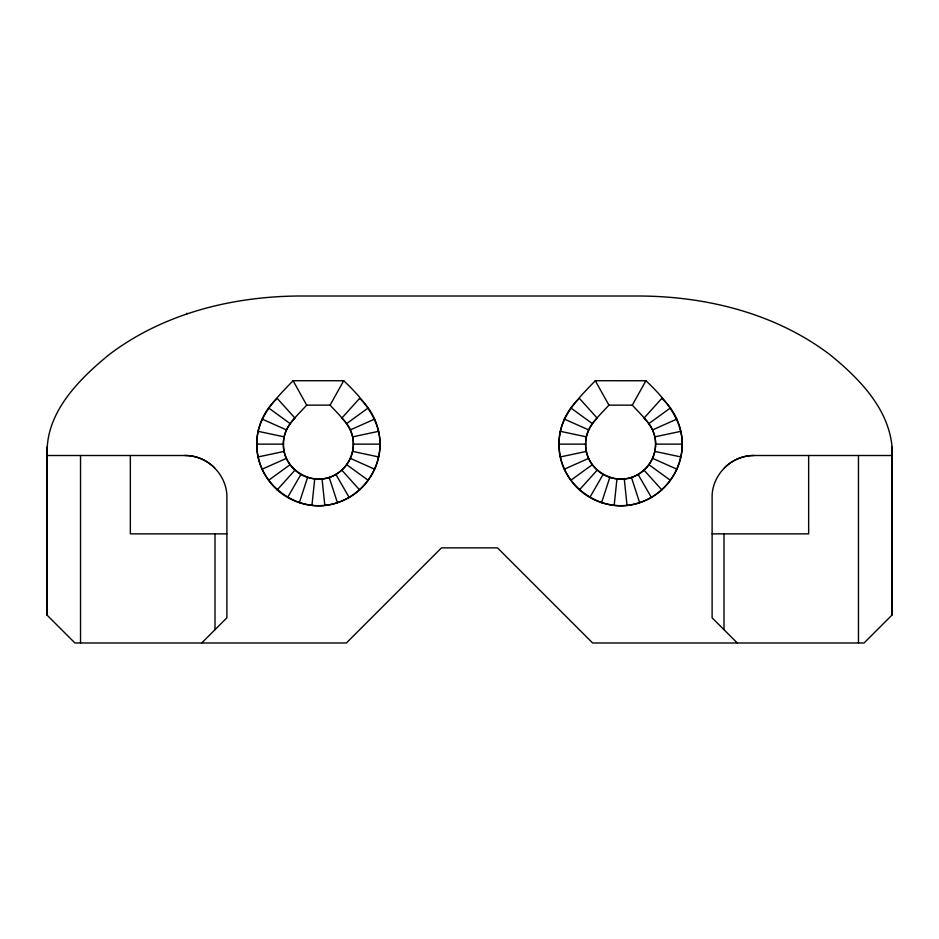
<?xml version="1.0" encoding="UTF-8"?>
<svg xmlns="http://www.w3.org/2000/svg" width="939" height="939" viewBox="0 0 939 939"><rect width="100%" height="100%" fill="white"/><g stroke="black" fill="none" stroke-linecap="round" stroke-linejoin="round"><path stroke-width="1.41" d="M46.95 615.01L47.255 455.509C44.884 413.172 78.864 379.344 109.194 354.578C163.926 313.063 233.729 295.996 301.595 296.008L637.405 296.008C705.271 295.996 775.074 313.063 829.806 354.578C858.61 377.877 888.681 408.254 892.05 447.117L892.05 615.01L864.068 642.992L592.626 642.992L497.482 547.848L441.518 547.848L346.374 642.992L74.932 642.992L46.95 615.01L46.95 447.117M892.05 447.117L892.05 615.01M256.828 444.124C256.065 417.632 276.125 398.324 293.085 380.729L343.697 380.729C364.743 400.519 386.011 425.93 378.605 456.929C373.957 478.057 357.935 495.851 337.418 502.682C299.471 516.157 255.725 484.371 256.828 444.124L283.414 444.124C282.475 469.981 313.955 488.151 335.88 474.418C346.479 468.197 353.275 456.424 353.369 444.124C353.85 427.55 340.176 416.329 330.094 405.132L306.689 405.143C296.595 416.329 282.921 427.55 283.414 444.124M311.948 505.358L314.729 478.913M559.045 444.124C558.294 417.632 578.342 398.324 595.303 380.729L645.915 380.741C666.96 400.53 688.228 425.942 680.834 456.929C676.174 478.057 660.164 495.851 639.635 502.682C601.688 516.157 557.954 484.383 559.045 444.124L585.631 444.135C584.704 469.993 616.172 488.163 638.097 474.418C648.696 468.197 655.504 456.424 655.586 444.135C656.079 427.55 642.405 416.329 632.311 405.143L608.906 405.143C598.824 416.329 585.15 427.55 585.631 444.135M614.176 505.358L616.958 478.913M299.365 502.682L307.581 477.399M601.582 502.682L609.798 477.399M330.094 405.132L343.697 380.729M632.311 405.143L645.915 380.741M287.604 497.447L300.903 474.418M589.833 497.447L603.12 474.418M892.05 455.509L754.087 455.509C731.657 455.039 711.645 475.052 712.114 497.482L712.114 617.815L737.303 642.992M277.193 489.876L294.987 470.122M579.41 489.876L597.204 470.122M201.697 642.992L226.886 617.815L226.886 497.482C227.355 475.052 207.343 455.039 184.913 455.509L46.95 455.509M268.577 480.31L290.092 464.688M346.691 423.571L368.194 407.949M570.806 480.31L592.309 464.688M648.908 423.571L670.423 407.949M262.145 469.171L286.43 458.349M350.341 429.898L374.626 419.087M564.374 469.171L588.659 458.361M652.57 429.909L676.855 419.087M258.166 456.929L284.177 451.401M352.606 436.858L378.605 431.33M560.395 456.929L586.394 451.401M654.823 436.858L680.834 431.33M353.369 444.124L379.955 444.124M655.586 444.135L682.172 444.135M226.886 533.857L130.345 533.857L130.345 455.509M712.114 533.857L808.655 533.857L808.655 455.509M560.395 431.33L586.394 436.858M654.823 451.401L680.834 456.929M258.166 431.33L284.177 436.858M352.606 451.401L378.605 456.929M564.374 419.087L588.659 429.898M652.57 458.361L676.855 469.171M262.145 419.087L286.43 429.898M350.341 458.361L374.626 469.171M570.806 407.949L592.309 423.571M648.908 464.688L670.411 480.322M268.589 407.937L290.092 423.571M346.691 464.688L368.194 480.31M644.013 470.122L661.807 489.876M341.796 470.122L359.578 489.876M638.097 474.418L651.396 497.447M335.88 474.418L349.167 497.447M595.303 380.729L608.906 405.143M293.085 380.729L306.689 405.132M631.419 477.399L639.635 502.682M329.202 477.399L337.418 502.682M624.271 478.913L627.041 505.358M322.042 478.913L324.824 505.358M858.469 455.509L858.469 642.992M724.004 533.857L724.004 629.705M214.996 533.857L214.996 629.705M186.873 313.25L186.873 313.931M80.531 455.509L80.531 642.992M724.415 467.798A41.973 41.973 0 0 1 754.087 455.509M184.913 455.509A41.973 41.973 0 0 1 214.585 467.798M359.59 398.382L341.796 418.137A34.978 34.978 0 0 1 343.545 468.432A34.978 34.978 0 0 1 293.226 468.432A34.978 34.978 0 0 1 294.987 418.137L277.193 398.371A61.563 61.563 0 0 0 274.106 486.895A61.563 61.563 0 0 0 362.677 486.895A61.563 61.563 0 0 0 359.59 398.382M661.807 398.382L644.013 418.137A34.978 34.978 0 0 1 645.774 468.432A34.978 34.978 0 0 1 595.443 468.432A34.978 34.978 0 0 1 597.204 418.137L579.422 398.382A61.563 61.563 0 0 0 576.323 486.895A61.563 61.563 0 0 0 664.894 486.895A61.563 61.563 0 0 0 661.807 398.382"/></g></svg>
